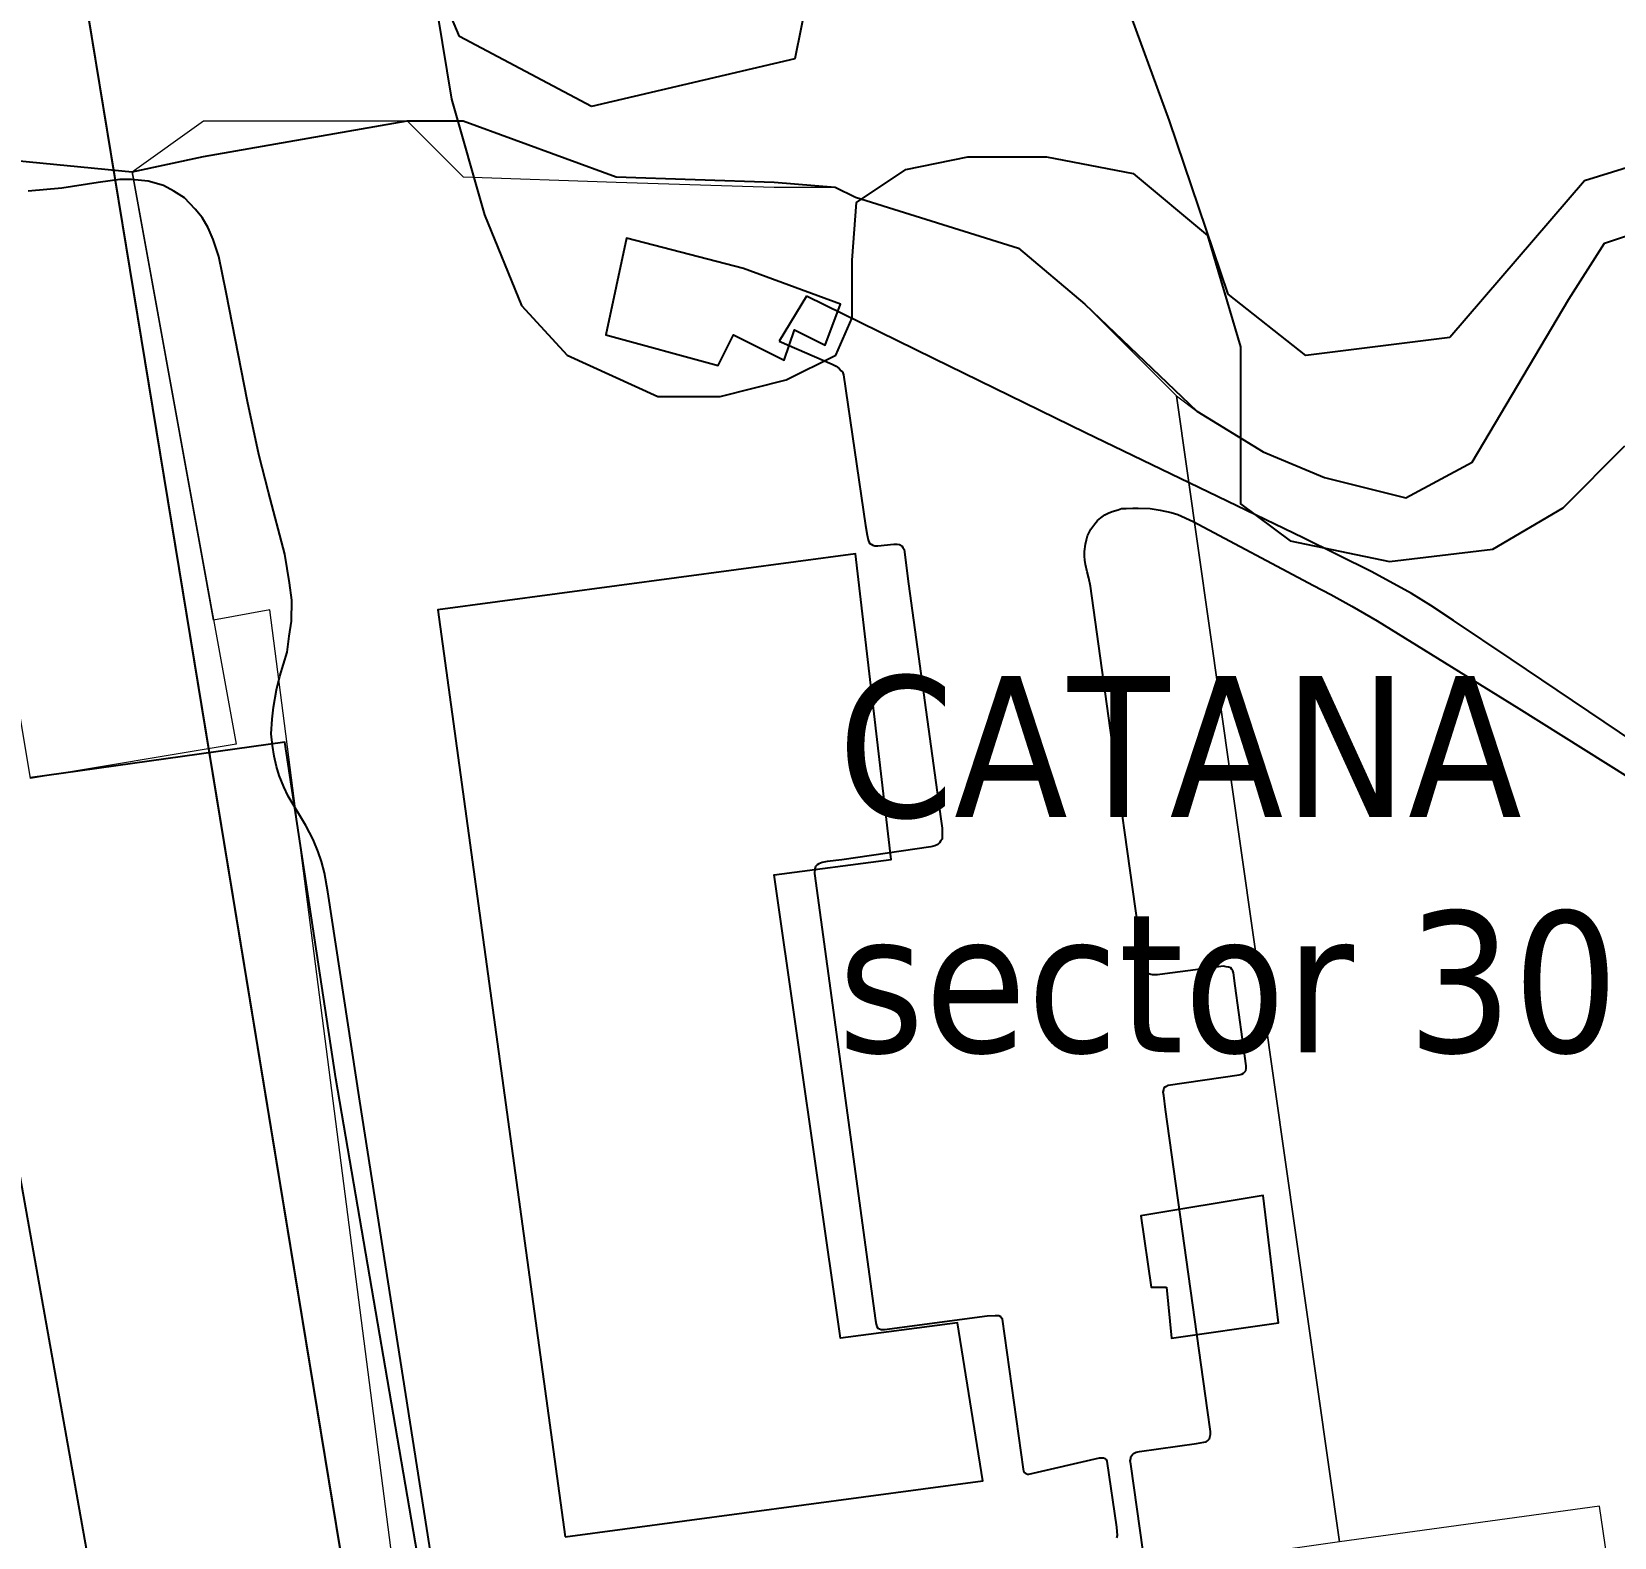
# Model space of a CAD drawing. Header units: metres. Extents: x 2 to 659295185, y -28 to 1124222152.
# Drawn here: x 655440.3 to 655750.9, y 1126919.9 to 1127215.5 of the extents above; entities that cross this region are included whole.
import ezdxf

# ---------------------------------------------------------------- set-up
doc = ezdxf.new("R2010")
doc.units = ezdxf.units.M
doc.header["$MEASUREMENT"] = 0
doc.linetypes.add('HIDDEN', pattern=[0.375, 0.25, -0.125])
for name, color, linetype in [('CURVAS', 2, 'CONTINUOUS'), ('División Parroquial', 130, 'CONTINUOUS'), ('MANZANA', 30, 'CONTINUOUS'), ('Parcelas', 140, 'CONTINUOUS'), ('TERRENO DE TABACALERA', 50, 'CONTINUOUS'), ('TEXTOS', 7, 'CONTINUOUS')]:
    doc.layers.add(name, color=color, linetype=linetype)
doc.layers.add('Limite Municipio', color=1, linetype='HIDDEN', lineweight=30)
doc.styles.get("Standard").update_dxf_attribs({"font": 'tahoma.ttf'})

msp = doc.modelspace()

# ---------------------------------------------------------------- linework, layer by layer
at = {"layer": 'CURVAS', "lineweight": 0}
for points in [[(655460, 1127188), (655474, 1127198), (655514, 1127198), (655525, 1127187), (655555, 1127186), (655586, 1127185), (655598, 1127185), (655602, 1127183), (655634, 1127173), (655647, 1127162), (655665, 1127144), (655697, 1126919), (655514, 1126893), (655487, 1127102), (655476, 1127100), (655460, 1127188)], [(655419, 1127192), (655460, 1127188), (655480.427, 1127075.6518), (655440.0184, 1127068.8896), (655427, 1127147), (655419, 1127192)], [(655665, 1127144), (655669, 1127141), (655682, 1127133), (655694, 1127128), (655710, 1127124), (655723, 1127131), (655742, 1127163), (655749, 1127174), (655758, 1127177), (655785, 1127171), (655896, 1127085), (655906, 1127071), (655937, 1126910), (655876, 1126902), (655754, 1126885), (655748, 1126926), (655697, 1126919), (655665, 1127144)]]:
    msp.add_lwpolyline(points, dxfattribs=at)
at = {"layer": 'División Parroquial', "color": 1, "flags": 128}
msp.add_lwpolyline([(655515.3606, 1127246.8328), (655522.6582, 1127202.2619), (655529.1476, 1127179.5665), (655536.4452, 1127161.7401), (655545.3672, 1127152.0221), (655563.2112, 1127143.9138), (655575.3821, 1127143.9138), (655588.3528, 1127147.1531), (655598.0911, 1127152.0221), (655601.3318, 1127159.3106), (655601.3318, 1127170.6583), (655602.1481, 1127181.996), (655611.8782, 1127188.4847), (655624.0408, 1127190.9142), (655639.4523, 1127190.9142), (655656.4882, 1127187.6749), (655671.0834, 1127175.5173), (655677.5728, 1127153.6418), (655677.5728, 1127135.8054), (655677.5728, 1127122.8481), (655687.3112, 1127115.5495), (655706.7714, 1127111.5004), (655727.0479, 1127113.9299), (655740.8432, 1127122.0382), (655753.0058, 1127134.1858)], dxfattribs=at)
at = {"layer": 'Limite Municipio', "color": 4, "linetype": 'HIDDEN', "lineweight": -3, "ltscale": 200}
for points in [[(655932.1357, 1127239.0381), (655918.1211, 1127211.1036), (655904.7306, 1127202.0956), (655865.2774, 1127197.939), (655836.0366, 1127185.3825), (655776.6583, 1127195.9674), (655745.0431, 1127186.2377), (655718.6126, 1127155.4493), (655690.3502, 1127151.9542), (655675.0958, 1127163.9987), (655663.6217, 1127198.0172), (655644.6504, 1127249.919)], [(655595.7427, 1127238.7708), (655590.0859, 1127210.1832), (655550.1515, 1127200.7955), (655524.2794, 1127214.5903), (655516.281, 1127233.4977)]]:
    msp.add_lwpolyline(points, dxfattribs=at)
at = {"layer": 'MANZANA', "linetype": 'Continuous', "lineweight": -2}
for p, q in [((655453.3036, 1127185.9046), (655446.1874, 1127184.7648)), ((655457.5749, 1127186.4745), (655453.3036, 1127185.9046)), ((655459.8755, 1127186.4845), (655457.5749, 1127186.4745)), ((655463.1656, 1127186.1645), (655459.8755, 1127186.4845)), ((655466.1259, 1127185.2947), (655463.1656, 1127186.1645)), ((655468.2121, 1127184.1949), (655466.1259, 1127185.2947)), ((655446.1874, 1127184.7648), (655439.6155, 1127184.1849)), ((655470.2983, 1127182.8852), (655468.2121, 1127184.1949)), ((655472.3927, 1127180.6756), (655470.2983, 1127182.8852)), ((655473.712, 1127179.026), (655472.3927, 1127180.6756)), ((655474.9242, 1127177.0364), (655473.712, 1127179.026)), ((655475.9219, 1127174.7168), (655474.9242, 1127177.0364)), ((655477.0351, 1127171.4075), (655475.9219, 1127174.7168)), ((655478.4864, 1127164.339), (655477.0351, 1127171.4075)), ((655482.6341, 1127142.9033), (655478.4864, 1127164.339)), ((655592.3285, 1127163.6191), (655587.0017, 1127154.7509)), ((655617.2557, 1127151.3416), (655592.3285, 1127163.6191)), ((655587.0017, 1127154.7509), (655597.4245, 1127150.2618)), ((655647.1222, 1127136.7646), (655617.2557, 1127151.3416)), ((655597.4245, 1127150.2618), (655598.1913, 1127149.8219)), ((655598.1913, 1127149.8219), (655598.7438, 1127149.382)), ((655598.7438, 1127149.382), (655599.1891, 1127148.9421)), ((655599.1891, 1127148.9421), (655599.4035, 1127148.7221)), ((655599.4035, 1127148.7221), (655599.6261, 1127148.1722)), ((655599.6261, 1127148.1722), (655603.9222, 1127118.5483)), ((655484.8687, 1127132.5154), (655482.6341, 1127142.9033)), ((655689.8274, 1127116.1588), (655647.1222, 1127136.7646)), ((655486.7652, 1127125.1069), (655484.8687, 1127132.5154)), ((655489.9976, 1127112.9594), (655486.7652, 1127125.1069)), ((655603.9222, 1127118.5483), (655604.2603, 1127116.6687)), ((655604.2603, 1127116.6687), (655604.4829, 1127115.7788)), ((655604.4829, 1127115.7788), (655604.5901, 1127115.3389)), ((655604.5901, 1127115.3389), (655604.8127, 1127115.009)), ((655604.8127, 1127115.009), (655605.0354, 1127114.899)), ((655605.0354, 1127114.899), (655605.3652, 1127114.6791)), ((655605.3652, 1127114.6791), (655605.8022, 1127114.5691)), ((655605.8022, 1127114.5691), (655606.3465, 1127114.5791)), ((655606.3465, 1127114.5791), (655609.5211, 1127114.919)), ((655609.5211, 1127114.919), (655610.1808, 1127114.919)), ((655610.1808, 1127114.919), (655610.6178, 1127114.819)), ((655610.6178, 1127114.819), (655611.0631, 1127114.5991)), ((655611.0631, 1127114.5991), (655611.2775, 1127114.2692)), ((655611.2775, 1127114.2692), (655611.5001, 1127113.8192)), ((655611.5001, 1127113.8192), (655612.4072, 1127107.0806)), ((655703.3341, 1127109.4701), (655689.8274, 1127116.1588)), ((655490.8964, 1127107.3206), (655489.9976, 1127112.9594)), ((655491.3499, 1127103.8913), (655490.8964, 1127107.3206)), ((655711.1346, 1127105.191), (655703.3341, 1127109.4701)), ((655612.4072, 1127107.0806), (655618.7482, 1127060.99)), ((655714.87, 1127102.8815), (655711.1346, 1127105.191)), ((655491.2592, 1127099.8021), (655491.3499, 1127103.8913)), ((655719.3722, 1127099.9221), (655714.87, 1127102.8815)), ((655490.8387, 1127096.8127), (655491.2592, 1127099.8021)), ((655730.6938, 1127092.3336), (655719.3722, 1127099.9221)), ((655490.4099, 1127093.7133), (655490.8387, 1127096.8127)), ((655489.0081, 1127088.9543), (655490.4099, 1127093.7133)), ((655761.459, 1127071.5678), (655730.6938, 1127092.3336)), ((655488.3649, 1127086.2948), (655489.0081, 1127088.9543)), ((655487.7217, 1127082.8655), (655488.3649, 1127086.2948)), ((655487.5073, 1127080.546), (655487.7217, 1127082.8655)), ((655487.3012, 1127077.6666), (655487.5073, 1127080.546)), ((655487.5321, 1127075.3471), (655487.3012, 1127077.6666)), ((655487.8702, 1127073.2475), (655487.5321, 1127075.3471)), ((655488.3154, 1127071.2579), (655487.8702, 1127073.2475)), ((655488.8762, 1127069.4883), (655488.3154, 1127071.2579)), ((655489.7585, 1127067.2787), (655488.8762, 1127069.4883)), ((655490.649, 1127065.3991), (655489.7585, 1127067.2787)), ((655494.0628, 1127059.6703), (655490.649, 1127065.3991)), ((655618.7482, 1127060.99), (655618.9708, 1127059.1104)), ((655495.5058, 1127056.9108), (655494.0628, 1127059.6703)), ((655618.9708, 1127059.1104), (655618.9791, 1127058.2206)), ((655618.9791, 1127058.2206), (655618.9791, 1127057.6707)), ((655618.9791, 1127057.6707), (655618.9791, 1127057.0108)), ((655496.5036, 1127054.4813), (655495.5058, 1127056.9108)), ((655497.1632, 1127052.6017), (655496.5036, 1127054.4813)), ((655616.7939, 1127055.4511), (655599.2798, 1127052.9416)), ((655617.5608, 1127055.6711), (655616.7939, 1127055.4511)), ((655618.1133, 1127055.901), (655617.5608, 1127055.6711)), ((655618.4349, 1127056.231), (655618.1133, 1127055.901)), ((655618.6575, 1127056.5609), (655618.4349, 1127056.231)), ((655618.9791, 1127057.0108), (655618.6575, 1127056.5609)), ((655497.7239, 1127050.3922), (655497.1632, 1127052.6017)), ((655594.1344, 1127051.5919), (655594.0272, 1127051.152)), ((655594.4642, 1127051.9218), (655594.1344, 1127051.5919)), ((655594.7858, 1127052.1418), (655594.4642, 1127051.9218)), ((655595.4454, 1127052.3717), (655594.7858, 1127052.1418)), ((655596.4267, 1127052.5917), (655595.4454, 1127052.3717)), ((655599.2798, 1127052.9416), (655596.4267, 1127052.5917)), ((655498.4001, 1127046.6329), (655497.7239, 1127050.3922)), ((655594.0272, 1127051.152), (655593.92, 1127050.2622)), ((655593.92, 1127050.2622), (655596.4102, 1127032.0259)), ((655504.7164, 1127005.5213), (655498.4001, 1127046.6329)), ((655596.4102, 1127032.0259), (655605.9177, 1126962.5)), ((655513.1684, 1126951.2523), (655504.7164, 1127005.5213)), ((655605.9177, 1126962.5), (655606.0331, 1126961.7302)), ((655606.0331, 1126961.7302), (655606.1403, 1126961.2803)), ((655606.1403, 1126961.2803), (655606.3629, 1126960.9504)), ((655607.6823, 1126960.7404), (655627.8269, 1126963.3699)), ((655627.8269, 1126963.3699), (655629.3606, 1126963.4898)), ((655629.3606, 1126963.4898), (655629.7976, 1126963.4898)), ((655629.7976, 1126963.4898), (655630.1275, 1126963.4898)), ((655630.1275, 1126963.4898), (655630.4573, 1126963.2699)), ((655630.4573, 1126963.2699), (655630.6799, 1126962.94)), ((655630.6799, 1126962.94), (655630.7871, 1126962.72)), ((655630.7871, 1126962.72), (655634.8606, 1126933.316)), ((655606.3629, 1126960.9504), (655606.6928, 1126960.8404)), ((655606.6928, 1126960.8404), (655607.0226, 1126960.7304)), ((655607.0226, 1126960.7304), (655607.6823, 1126960.7404)), ((655519.3693, 1126911.8004), (655513.1684, 1126951.2523)), ((655634.8606, 1126933.316), (655634.976, 1126932.8761)), ((655635.9655, 1126932.3262), (655649.868, 1126935.4855)), ((655649.868, 1126935.4855), (655650.4122, 1126935.4855)), ((655650.4122, 1126935.4855), (655650.6349, 1126935.4855)), ((655650.6349, 1126935.4855), (655650.9565, 1126935.3756)), ((655650.9565, 1126935.3756), (655651.1791, 1126935.1556)), ((655651.1791, 1126935.1556), (655651.2946, 1126934.8257)), ((655651.2946, 1126934.8257), (655653.2076, 1126921.8983)), ((655634.976, 1126932.8761), (655635.1987, 1126932.5461)), ((655635.1987, 1126932.5461), (655635.4131, 1126932.4362)), ((655635.4131, 1126932.4362), (655635.7429, 1126932.3262)), ((655635.7429, 1126932.3262), (655635.9655, 1126932.3262)), ((655653.2076, 1126921.8983), (655653.3313, 1126920.2386)), ((655653.3313, 1126920.2386), (655653.2241, 1126919.7987))]:
    msp.add_line(p, q, dxfattribs=at)
at = {"layer": 'MANZANA', "lineweight": -3}
msp.add_line((655460.0256, 1126867.355), (655405.297, 1127174.0735), dxfattribs=at)
at = {"layer": 'MANZANA', "lineweight": -2}
for p, q in [((655649.497, 1127119.5181), (655650.1484, 1127120.078)), ((655650.1484, 1127120.078), (655650.9152, 1127120.6279)), ((655650.9152, 1127120.6279), (655651.5667, 1127120.9678)), ((655651.5667, 1127120.9678), (655652.3335, 1127121.2977)), ((655652.3335, 1127121.2977), (655653.5374, 1127121.6376)), ((655653.5374, 1127121.6376), (655654.1971, 1127121.8676)), ((655654.1971, 1127121.8676), (655655.0711, 1127121.8676)), ((655655.0711, 1127121.8676), (655656.3822, 1127121.9876)), ((655656.3822, 1127121.9876), (655657.4789, 1127121.9876)), ((655657.4789, 1127121.9876), (655659.7795, 1127121.8876)), ((655659.7795, 1127121.8876), (655661.7585, 1127121.5677)), ((655661.7585, 1127121.5677), (655663.9519, 1127121.1278)), ((655663.9519, 1127121.1278), (655665.263, 1127120.6978)), ((655665.263, 1127120.6978), (655668.2315, 1127119.3781)), ((655647.5344, 1127116.5287), (655647.8643, 1127117.1886)), ((655647.8643, 1127117.1886), (655648.1859, 1127117.8584)), ((655648.1859, 1127117.8584), (655648.9527, 1127118.8582)), ((655648.9527, 1127118.8582), (655649.497, 1127119.5181)), ((655668.2315, 1127119.3781), (655691.8394, 1127106.7707)), ((655646.8913, 1127113.4293), (655647.1057, 1127114.869)), ((655647.1057, 1127114.869), (655647.3201, 1127115.7488)), ((655647.3201, 1127115.7488), (655647.5344, 1127116.5287)), ((655646.8995, 1127112.5395), (655646.8913, 1127113.4293)), ((655647.0067, 1127111.7697), (655646.8995, 1127112.5395)), ((655647.1222, 1127110.8798), (655647.0067, 1127111.7697)), ((655647.4602, 1127109.4501), (655647.1222, 1127110.8798)), ((655647.7901, 1127108.2304), (655647.4602, 1127109.4501)), ((655648.1281, 1127106.6807), (655647.7901, 1127108.2304)), ((655652.317, 1127076.5068), (655648.1281, 1127106.6807)), ((655691.8394, 1127106.7707), (655695.2449, 1127105.011)), ((655695.2449, 1127105.011), (655699.4173, 1127102.7115)), ((655699.4173, 1127102.7115), (655704.3648, 1127099.8521)), ((655704.3648, 1127099.8521), (655732.1615, 1127082.6156)), ((655732.1615, 1127082.6156), (655767.7589, 1127060.3201)), ((655656.9512, 1127043.3536), (655652.317, 1127076.5068)), ((655658.6416, 1127031.7459), (655656.9512, 1127043.3536)), ((655658.757, 1127031.416), (655658.6416, 1127031.7459)), ((655658.9797, 1127030.9761), (655658.757, 1127031.416)), ((655659.3095, 1127030.6462), (655658.9797, 1127030.9761)), ((655659.5239, 1127030.5362), (655659.3095, 1127030.6462)), ((655659.9692, 1127030.4262), (655659.5239, 1127030.5362)), ((655660.2908, 1127030.3162), (655659.9692, 1127030.4262)), ((655661.2803, 1127030.3162), (655660.2908, 1127030.3162)), ((655662.7068, 1127030.5462), (655661.2803, 1127030.3162)), ((655674.2015, 1127032.0359), (655662.7068, 1127030.5462)), ((655674.754, 1127031.9259), (655674.2015, 1127032.0359)), ((655675.191, 1127031.8159), (655674.754, 1127031.9259)), ((655675.628, 1127031.706), (655675.191, 1127031.8159)), ((655675.8507, 1127031.376), (655675.628, 1127031.706)), ((655676.0651, 1127031.1561), (655675.8507, 1127031.376)), ((655676.1805, 1127030.7162), (655676.0651, 1127031.1561)), ((655676.5186, 1127028.1767), (655676.1805, 1127030.7162)), ((655678.6708, 1127012.4799), (655676.5186, 1127028.1767)), ((655677.8049, 1127010.8102), (655678.1265, 1127011.0402)), ((655678.1265, 1127011.0402), (655678.3492, 1127011.2601)), ((655678.3492, 1127011.2601), (655678.5636, 1127011.4801)), ((655678.5636, 1127011.4801), (655678.6708, 1127012.04)), ((655678.6708, 1127012.04), (655678.6708, 1127012.4799)), ((655662.4759, 1127007.7608), (655662.5831, 1127008.2007)), ((655662.5831, 1127008.2007), (655662.9129, 1127008.4307)), ((655662.9129, 1127008.4307), (655663.35, 1127008.6506)), ((655663.35, 1127008.6506), (655677.2525, 1127010.7002)), ((655677.2525, 1127010.7002), (655677.8049, 1127010.8102)), ((655662.3687, 1127007.3209), (655662.4759, 1127007.7608)), ((655662.4842, 1127006.6511), (655662.3687, 1127007.3209)), ((655662.8222, 1127003.8916), (655662.4842, 1127006.6511)), ((655671.0763, 1126944.8636), (655662.8222, 1127003.8916)), ((655671.6453, 1126940.6645), (655671.0763, 1126944.8636)), ((655671.4309, 1126939.2248), (655671.5381, 1126939.5647)), ((655671.5381, 1126939.5647), (655671.6453, 1126940.1146)), ((655671.6453, 1126940.1146), (655671.6453, 1126940.6645)), ((655656.3245, 1126936.1754), (655656.5472, 1126936.3954)), ((655656.5472, 1126936.3954), (655657.0914, 1126936.6253)), ((655657.0914, 1126936.6253), (655657.751, 1126936.7353)), ((655657.751, 1126936.7353), (655668.9159, 1126938.335)), ((655668.9159, 1126938.335), (655670.3425, 1126938.5649)), ((655670.3425, 1126938.5649), (655670.7795, 1126938.6749)), ((655670.7795, 1126938.6749), (655671.1011, 1126938.8948)), ((655671.1011, 1126938.8948), (655671.4309, 1126939.2248)), ((655655.8957, 1126934.9556), (655656.0029, 1126935.4056)), ((655656.0029, 1126934.2958), (655655.8957, 1126934.9556)), ((655655.9947, 1126935.7355), (655656.3245, 1126936.1754)), ((655656.0029, 1126935.4056), (655655.9947, 1126935.7355)), ((655659.5074, 1126909.7608), (655656.0029, 1126934.2958))]:
    msp.add_line(p, q, dxfattribs=at)
at = {"layer": 'Parcelas', "lineweight": -3}
for points in [[(655419, 1127192), (655460, 1127188), (655474, 1127191), (655514, 1127198), (655525, 1127198), (655555, 1127187), (655586, 1127186), (655598, 1127185), (655602, 1127183), (655634, 1127173), (655647, 1127162), (655669, 1127141), (655682, 1127133), (655694, 1127128), (655710, 1127124), (655723, 1127131), (655742, 1127163), (655749, 1127174), (655758, 1127177), (655785, 1127171), (655896, 1127085), (655913, 1127111), (655906, 1127070), (656021, 1126505)], [(655911, 1126707), (655876, 1126902), (655754, 1126885), (655750, 1126915), (655610, 1126895), (655542, 1126886), (655522, 1126883), (655518, 1126905), (655500, 1127010), (655490, 1127076), (655440, 1127069)]]:
    msp.add_lwpolyline(points, dxfattribs=at)
for points in [[(655580, 1127169), (655557, 1127175), (655553, 1127156), (655575, 1127150), (655578, 1127156), (655588, 1127151), (655590, 1127157), (655596, 1127154), (655599, 1127162)], [(655545, 1126920), (655627, 1126931), (655622, 1126962), (655599, 1126959), (655586, 1127050), (655609, 1127053), (655602, 1127113), (655520, 1127102)], [(655663, 1126969), (655664, 1126959), (655685, 1126962), (655682, 1126987), (655658, 1126983), (655660, 1126969)]]:
    msp.add_lwpolyline(points, close=True, dxfattribs=at)
at = {"layer": 'TERRENO DE TABACALERA', "lineweight": -3}
msp.add_line((655449, 1127233), (655506, 1126886), dxfattribs=at)
msp.add_lwpolyline([(655449, 1127233), (655506, 1126886), (655577, 1126452)], dxfattribs=at)

# ---------------------------------------------------------------- texts
at = {"layer": 'TEXTOS', "linetype": 'HIDDEN', "lineweight": 40, "insert": (655598.4866, 1127089.0307), "char_height": 27.69936, "width": 372.724773, "attachment_point": 1}
msp.add_mtext('CATANA\\Psector 30', dxfattribs=at)

doc.saveas('drawing.dxf')
